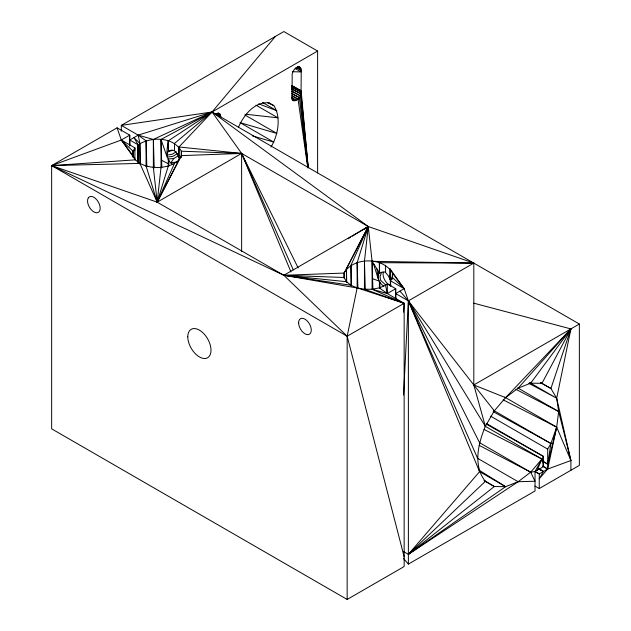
<?xml version="1.0" encoding="UTF-8"?>
<svg xmlns="http://www.w3.org/2000/svg" width="631" height="631" viewBox="0 0 631 631"><rect width="100%" height="100%" fill="white"/><g stroke="black" fill="none" stroke-linecap="round" stroke-linejoin="round"><path stroke-width="0.95" d="M390.565 285.756L390.565 280.842L392.45 277.49L392.45 273.073C383.356 256.825 353.186 256.825 344.092 273.073L344.092 277.987M383.68 286.182C379.499 283.216 376.226 277.325 379.365 272.742L379.381 262.693L473.81 263.095L473.81 384.965L485.349 426.351C478.235 443.451 472.785 465.426 485.349 481.366L408.375 554.357L403.312 551.431M390.455 286.056L390.076 268.869L404.155 288.69L408.375 300.877L479.592 471.641L408.375 554.357L518.138 481.729L530.663 472.209L541.958 459.037L543.465 456.426L486.391 423.472M181.31 157.119L181.365 151.203C173.399 136.556 150.738 136.446 138.102 144.838L137.542 161.544M395.708 298.51L395.708 288.69L387.355 283.863L387.268 293.565L404.155 303.314L404.155 566.543L347.16 599.45L51.647 428.835L51.647 165.606L117.082 127.825L129.749 135.137L129.749 145.903M392.395 278.831L392.45 273.073L404.155 288.69L395.708 293.565L395.795 298.487M178.818 157.277L178.999 146.999L212.071 111.979L275.392 36.424M390.061 279.604L390.076 268.869M395.542 293.604L395.708 288.69L387.268 293.565L372.101 289.243L364.442 289.243L283.84 275.282L51.647 165.606L121.31 140.011L129.749 135.137L129.6 138.079M403.532 395.03L408.375 300.877L399.936 291.128M134.734 150.809L134.9 147.859L121.31 140.011L117.082 127.825M403.54 312.156L404.155 303.314L372.101 289.243L379.381 287.878L385.58 285.275L387.355 283.863M378.221 275.203L378.537 271.44L379.16 273.609M172.602 164.312C164.407 159.115 167.223 148.735 168.303 140.823L212.071 111.979L317.614 51.048L317.614 172.918M404.155 556.794L347.16 336.213L283.84 275.282L157.19 202.165L161.015 167.373C168.863 166.355 178.155 163.674 181.365 155.628L241.626 153.42L368.267 226.537L473.81 263.095L408.375 300.877L395.708 293.565M364.442 288.832L364.442 261.321L368.267 226.537L212.071 111.979L121.31 125.388L121.31 131.28M293.88 100.771L292.216 99.769L293.88 100.771C298.605 100.834 301.863 95.06 301.05 90.761L301.255 70.238L300.372 67.596L298.684 66.626L300.372 67.596L299.346 67.004C294.622 66.941 291.364 72.715 292.185 77.021L291.972 97.537L292.855 100.179M538.385 468.47L543.465 471.491L539.245 478.803L547.692 469.054L556.684 427.14L558.664 411.53L556.684 398.216L570.905 328.909L473.818 303.188M380.469 275.55L381.526 272.253M504.721 397.136L556.684 427.14L550.926 443.506L547.692 464.179L542.581 461.229M372.905 289.542L372.101 261.321L368.267 226.537L283.84 275.282L350.962 285.275L357.154 287.878L347.16 336.213L347.16 599.45M473.81 263.095L372.101 261.321L379.365 272.742C379.334 274.059 383.853 270.313 385.58 272.6L388.246 275.7L389.895 279.139M503.199 399.857L556.684 427.14L547.692 464.179L542.699 461.032M161.015 167.373C151.992 167.893 142.093 166.395 135.381 159.832L51.647 165.606L157.19 202.165L168.303 166.008M357.154 288.233L357.154 262.693L368.267 226.537L352.256 236.199M484.884 426.083L541.958 459.037L535.025 471.491L535.025 490.989L408.375 564.106L408.375 300.877L485.349 426.351L494.318 410.82L505.612 397.656L570.905 328.909L550.926 388.491L556.684 398.216L570.905 460.52L570.905 470.269M238.368 127.446C243.629 115.37 254.388 101.417 269.051 102.845M537.131 470.269L541.958 459.037L484.04 429.419M364.442 289.243L404.155 303.314L347.16 336.213L51.647 165.606L139.885 163.405L157.19 202.165L174.495 163.405M350.962 285.922L350.962 265.288L368.267 226.537L364.245 229.298M146.076 166.008L157.19 202.165L178.999 159.832M346.458 282.625L346.458 268.869L368.267 226.537L344.092 273.073L344.14 277.995M153.357 167.373L157.19 202.165L181.365 155.628M518.138 388.136L570.905 328.909L541.958 383.317L530.663 383.191L518.138 388.136L505.612 397.656L473.81 384.965L408.375 300.877L477.612 458.327M270.959 147.078C277.971 135.681 281.521 117.287 273.815 105.59L268.751 102.672M534.985 486.091L539.245 488.552L539.245 473.928L534.985 471.467L539.245 473.928L547.692 469.054L547.692 449.114L550.926 443.506L493.852 410.552M167.144 153.341C168.185 150.391 171.798 149.366 174.495 150.738L177.161 153.83L178.999 157.75L178.999 146.999L241.626 153.42L298.155 267.938M178.888 155.518L173.817 158.436L170.827 162.837L176.656 161.97M530.663 383.191L570.905 328.909M478.826 470.016L505.612 486.667L408.375 554.357L494.318 486.54L505.612 486.667L518.138 481.729L535.025 481.24L530.663 472.209L479.552 442.702L408.375 300.877M348.036 238.739L350.568 237.217M129.852 145.919L129.749 140.011L138.189 135.137L212.071 111.979L579.353 324.034L579.353 465.394L539.245 488.552M176.404 151.779L172.184 154.216L166.821 155.171M177.879 153.42L172.815 156.346L167.144 157.127L161.015 139.459L212.071 111.979L241.626 153.42L293.328 269.997M157.19 202.165L241.626 153.42L290.954 271.953M579.353 324.034L473.81 384.965L494.318 410.82M486.091 423.993L543.465 456.426L543.465 466.617L535.025 471.491L530.663 472.209L479.126 445.336M216.181 113.998L218.91 113.446M542.581 466.104L547.692 469.054L570.905 460.52L558.664 411.53L517.775 387.923M168.083 151.748L172.184 150.43M168.098 159.067L173.817 158.436M350.962 285.275L346.458 281.694L283.84 275.282L344.092 273.073M292.366 71.737L301.05 71.902L295.134 68.487M283.84 275.282L344.092 277.49L346.458 281.694M246.003 114.258L277.924 117.831L255.973 105.156M252.195 135.823L273.815 142.133L240.04 122.635L276.875 133.433L244.789 114.913M357.154 287.878L404.155 303.314M372.598 278.705L379.381 281.174L379.381 288.059M258.694 103.855L276.875 110.756L262.52 102.474M267.67 102.727L273.815 105.59M161.615 160.321L168.303 163.721M291.672 91.408L300.372 95.841L308.015 167.057M291.561 89.121L301.026 93.964L308.125 167.065M291.451 93.569L299.346 97.616L307.967 168.012M291.664 87.181L301.255 92.173L308.18 167.089M515.874 389.303L558.664 411.53M292.035 95.983L298.045 99.13L307.66 167.105M296.026 67.493L301.255 70.238L296.191 67.312M216.465 114.392L220.826 116.68L219.935 114.037L218.247 113.059L219.935 114.037M297.587 66.87L301.026 68.716L297.651 66.768M217.159 113.304L220.598 115.15L217.222 113.201M528.865 383.348L556.684 398.216L529.425 382.481M291.577 85.658L301.05 90.761L291.759 85.398M493.205 411.672L550.926 443.506M540.601 382.765L550.926 388.491L540.704 382.591M538.314 468.596L543.465 471.491L538.353 468.541M317.614 51.048L283.84 31.55L121.31 125.388L138.189 135.137L146.076 140.823L146.818 166.426M291.972 86.81L301.255 92.173M291.743 88.6L301.026 93.964M291.924 90.967L300.372 95.841M291.743 93.23L299.346 97.616M292.137 95.715L298.045 99.13M291.546 97.292L296.617 100.219M291.798 98.838L295.182 100.786L291.861 98.728M215.763 113.754L220.826 116.68M129.749 140.011L138.102 144.838L138.228 162.561M490.618 416.16L547.692 449.114M477.249 458.122L518.138 481.729M479.205 471.42L505.612 486.667M484.095 480.641L494.318 486.54L484.198 480.467M542.605 466.033L547.692 469.054M385.707 285.007L380.485 280.18L380.028 275.81M379.381 287.878L387.268 293.565L385.58 285.275M392.45 277.49L404.155 288.69L390.565 280.842L390.597 285.764M121.31 140.011L133.015 155.628L135.381 159.832L121.31 140.011L133.015 151.203L133.054 157.111M389.351 277.735L390.431 278.902M403.548 558.538L408.375 564.106M379.365 272.742L379.641 273.215L379.381 262.693M556.684 427.14L570.905 460.52M391.717 279.162L390.068 275.179L390.455 282.27M373.355 263.293L378.221 278.989M541.958 459.037L543.465 466.617M179.07 158.097L179.275 159.635M376.928 268.909L377.898 277.033M364.442 261.321L365.27 288.832M154.224 167.949L153.357 139.459L212.071 111.979L174.495 143.426L174.495 150.738M357.154 262.693L357.895 288.296M161.812 167.207L161.015 139.459L161.015 167.949M379.846 281.978L379.988 287.87M350.962 265.288L351.475 285.953M168.556 151.353L168.303 140.823L168.303 151.574M168.769 160.108L168.911 166.008M140.39 164.084L139.885 143.426L138.189 135.137L153.357 139.459L153.357 167.949M346.458 268.869L346.711 282.641M392.45 273.073L392.45 278.965M385.58 265.288L385.58 272.6M372.101 261.321L372.101 288.832M241.626 251.666L241.626 153.42L181.365 151.203L181.365 157.103M168.303 159.312L168.303 166.679M146.076 140.823L146.076 166.371M139.885 164.052L139.885 143.426L133.969 137.574L138.102 144.838L138.102 162.577M134.9 159.651L134.9 147.859L133.015 151.203L133.015 157.103M391.015 285.733A8.952 5.174 60 0 1 383.262 272.292M88.379 197.779L87.748 199.175A8.952 5.174 60 0 0 94.689 212.324A8.952 5.174 60 0 0 99.351 204.113L98.341 202.015A8.952 5.174 60 0 0 88.379 197.779M187.793 336.828A16.422 9.481 60 0 0 205.209 358.487A16.422 9.481 60 0 0 205.209 335.274A16.422 9.481 60 0 0 187.793 336.828M298.613 322.812A8.952 5.174 60 0 0 308.109 334.627A8.952 5.174 60 0 0 308.109 321.96A8.952 5.174 60 0 0 298.613 322.812"/></g></svg>
